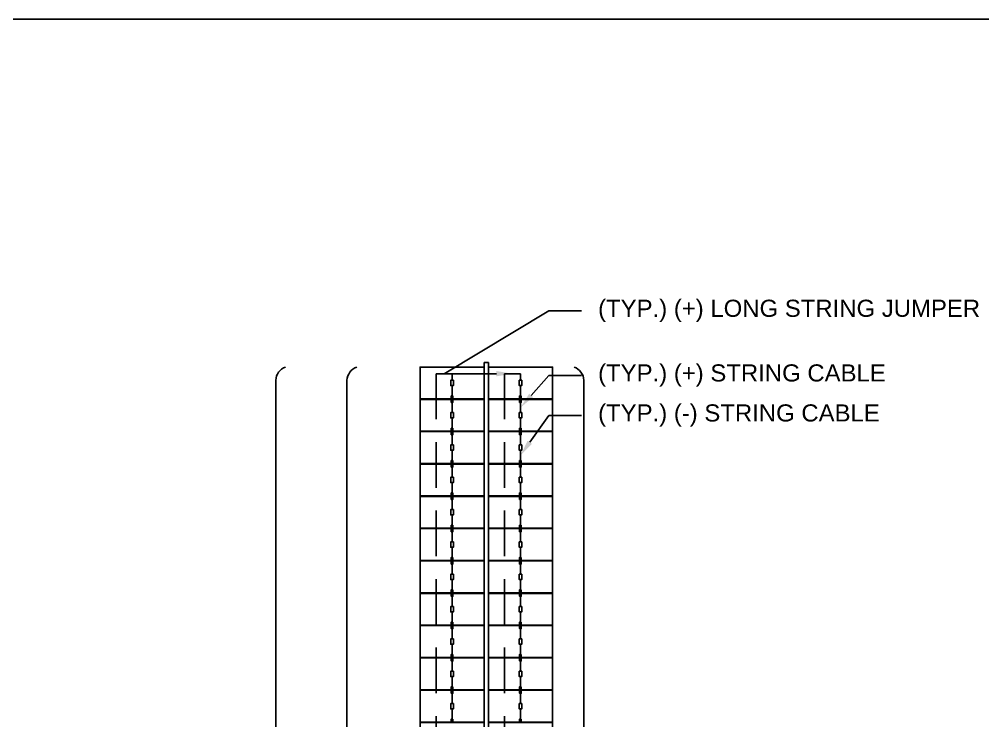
# Model space of a CAD drawing. Header units: inches. Extents: x -4 to 3761, y -12 to 63679.
# Drawn here: x 5.5 to 10.78, y 16.66 to 20.5 of the extents above; entities that cross this region are included whole.
import ezdxf
from ezdxf import colors
from ezdxf.entities.mleader import LeaderData, LeaderLine
from ezdxf.math import Vec2, Vec3

# ---------------------------------------------------------------- set-up
doc = ezdxf.new("R2010")
doc.units = ezdxf.units.IN
doc.header["$MEASUREMENT"] = 0
doc.linetypes.add('HIDDEN', pattern=[0.375, 0.25, -0.125])
for name, color, linetype in [('E-HARN-COMP', 8, 'Continuous'), ('E-TRNK-CABL-NEG', 170, 'HIDDEN'), ('E-TRUNK-CABLE-POS', 10, 'HIDDEN'), ('G-ANNO-TEXT', 1, 'Continuous'), ('PVcase PV Modules (full frames)', 142, 'Continuous')]:
    doc.layers.add(name, color=color, linetype=linetype)
doc.styles.add('NEI-A', font='arial.ttf')

# ---------------------------------------------------------------- blocks, each defined once
blk = doc.blocks.new('HT72-18X (2x39)')
for points in [[(49978.57, 17293.93), (49978.57, 17143.99), (49979.06, 17143.99), (49979.06, 17293.93), (49978.57, 17293.93)], [(49971.08, 17289.69), (49971.08, 17293.41), (49978.57, 17293.41), (49978.57, 17289.69), (49971.08, 17289.69)], [(49979.06, 17289.69), (49979.06, 17293.41), (49986.56, 17293.41), (49986.56, 17289.69), (49979.06, 17289.69)], [(49971.08, 17285.91), (49971.08, 17289.63), (49978.57, 17289.63), (49978.57, 17285.91), (49971.08, 17285.91)], [(49979.06, 17285.91), (49979.06, 17289.63), (49986.56, 17289.63), (49986.56, 17285.91), (49979.06, 17285.91)], [(49971.08, 17282.14), (49971.08, 17285.86), (49978.57, 17285.86), (49978.57, 17282.14), (49971.08, 17282.14)], [(49979.06, 17282.14), (49979.06, 17285.86), (49986.56, 17285.86), (49986.56, 17282.14), (49979.06, 17282.14)], [(49971.08, 17278.36), (49971.08, 17282.08), (49978.57, 17282.08), (49978.57, 17278.36), (49971.08, 17278.36)], [(49979.06, 17278.36), (49979.06, 17282.08), (49986.56, 17282.08), (49986.56, 17278.36), (49979.06, 17278.36)], [(49971.08, 17274.59), (49971.08, 17278.3), (49978.57, 17278.3), (49978.57, 17274.59), (49971.08, 17274.59)], [(49979.06, 17274.59), (49979.06, 17278.3), (49986.56, 17278.3), (49986.56, 17274.59), (49979.06, 17274.59)], [(49971.08, 17270.81), (49971.08, 17274.53), (49978.57, 17274.53), (49978.57, 17270.81), (49971.08, 17270.81)], [(49979.06, 17270.81), (49979.06, 17274.53), (49986.56, 17274.53), (49986.56, 17270.81), (49979.06, 17270.81)], [(49971.08, 17267.03), (49971.08, 17270.75), (49978.57, 17270.75), (49978.57, 17267.03), (49971.08, 17267.03)], [(49979.06, 17267.03), (49979.06, 17270.75), (49986.56, 17270.75), (49986.56, 17267.03), (49979.06, 17267.03)], [(49971.08, 17263.26), (49971.08, 17266.97), (49978.57, 17266.97), (49978.57, 17263.26), (49971.08, 17263.26)], [(49979.06, 17263.26), (49979.06, 17266.97), (49986.56, 17266.97), (49986.56, 17263.26), (49979.06, 17263.26)], [(49971.08, 17259.48), (49971.08, 17263.2), (49978.57, 17263.2), (49978.57, 17259.48), (49971.08, 17259.48)], [(49979.06, 17259.48), (49979.06, 17263.2), (49986.56, 17263.2), (49986.56, 17259.48), (49979.06, 17259.48)], [(49971.08, 17255.7), (49971.08, 17259.42), (49978.57, 17259.42), (49978.57, 17255.7), (49971.08, 17255.7)], [(49979.06, 17255.7), (49979.06, 17259.42), (49986.56, 17259.42), (49986.56, 17255.7), (49979.06, 17255.7)], [(49971.08, 17251.93), (49971.08, 17255.65), (49978.57, 17255.65), (49978.57, 17251.93), (49971.08, 17251.93)], [(49979.06, 17251.93), (49979.06, 17255.65), (49986.56, 17255.65), (49986.56, 17251.93), (49979.06, 17251.93)], [(49971.08, 17248.15), (49971.08, 17251.87), (49978.57, 17251.87), (49978.57, 17248.15), (49971.08, 17248.15)], [(49979.06, 17248.15), (49979.06, 17251.87), (49986.56, 17251.87), (49986.56, 17248.15), (49979.06, 17248.15)], [(49971.08, 17244.38), (49971.08, 17248.09), (49978.57, 17248.09), (49978.57, 17244.38), (49971.08, 17244.38)], [(49979.06, 17244.38), (49979.06, 17248.09), (49986.56, 17248.09), (49986.56, 17244.38), (49979.06, 17244.38)], [(49971.08, 17240.6), (49971.08, 17244.32), (49978.57, 17244.32), (49978.57, 17240.6), (49971.08, 17240.6)], [(49979.06, 17240.6), (49979.06, 17244.32), (49986.56, 17244.32), (49986.56, 17240.6), (49979.06, 17240.6)], [(49971.08, 17236.82), (49971.08, 17240.54), (49978.57, 17240.54), (49978.57, 17236.82), (49971.08, 17236.82)], [(49979.06, 17236.82), (49979.06, 17240.54), (49986.56, 17240.54), (49986.56, 17236.82), (49979.06, 17236.82)], [(49971.08, 17233.05), (49971.08, 17236.76), (49978.57, 17236.76), (49978.57, 17233.05), (49971.08, 17233.05)], [(49979.06, 17233.05), (49979.06, 17236.76), (49986.56, 17236.76), (49986.56, 17233.05), (49979.06, 17233.05)], [(49971.08, 17229.27), (49971.08, 17232.99), (49978.57, 17232.99), (49978.57, 17229.27), (49971.08, 17229.27)], [(49979.06, 17229.27), (49979.06, 17232.99), (49986.56, 17232.99), (49986.56, 17229.27), (49979.06, 17229.27)], [(49971.08, 17225.49), (49971.08, 17229.21), (49978.57, 17229.21), (49978.57, 17225.49), (49971.08, 17225.49)], [(49979.06, 17225.49), (49979.06, 17229.21), (49986.56, 17229.21), (49986.56, 17225.49), (49979.06, 17225.49)], [(49971.08, 17221.72), (49971.08, 17225.44), (49978.57, 17225.44), (49978.57, 17221.72), (49971.08, 17221.72)], [(49979.06, 17221.72), (49979.06, 17225.44), (49986.56, 17225.44), (49986.56, 17221.72), (49979.06, 17221.72)], [(49971.08, 17216.26), (49971.08, 17219.98), (49978.57, 17219.98), (49978.57, 17216.26), (49971.08, 17216.26)], [(49979.06, 17216.26), (49979.06, 17219.98), (49986.56, 17219.98), (49986.56, 17216.26), (49979.06, 17216.26)], [(49971.08, 17212.49), (49971.08, 17216.2), (49978.57, 17216.2), (49978.57, 17212.49), (49971.08, 17212.49)], [(49979.06, 17212.49), (49979.06, 17216.2), (49986.56, 17216.2), (49986.56, 17212.49), (49979.06, 17212.49)], [(49971.08, 17208.71), (49971.08, 17212.43), (49978.57, 17212.43), (49978.57, 17208.71), (49971.08, 17208.71)], [(49979.06, 17208.71), (49979.06, 17212.43), (49986.56, 17212.43), (49986.56, 17208.71), (49979.06, 17208.71)], [(49971.08, 17204.93), (49971.08, 17208.65), (49978.57, 17208.65), (49978.57, 17204.93), (49971.08, 17204.93)], [(49979.06, 17204.93), (49979.06, 17208.65), (49986.56, 17208.65), (49986.56, 17204.93), (49979.06, 17204.93)], [(49971.08, 17201.16), (49971.08, 17204.87), (49978.57, 17204.87), (49978.57, 17201.16), (49971.08, 17201.16)], [(49979.06, 17201.16), (49979.06, 17204.87), (49986.56, 17204.87), (49986.56, 17201.16), (49979.06, 17201.16)], [(49971.08, 17197.38), (49971.08, 17201.1), (49978.57, 17201.1), (49978.57, 17197.38), (49971.08, 17197.38)], [(49979.06, 17197.38), (49979.06, 17201.1), (49986.56, 17201.1), (49986.56, 17197.38), (49979.06, 17197.38)], [(49971.08, 17193.6), (49971.08, 17197.32), (49978.57, 17197.32), (49978.57, 17193.6), (49971.08, 17193.6)], [(49979.06, 17193.6), (49979.06, 17197.32), (49986.56, 17197.32), (49986.56, 17193.6), (49979.06, 17193.6)], [(49971.08, 17189.83), (49971.08, 17193.55), (49978.57, 17193.55), (49978.57, 17189.83), (49971.08, 17189.83)], [(49979.06, 17189.83), (49979.06, 17193.55), (49986.56, 17193.55), (49986.56, 17189.83), (49979.06, 17189.83)], [(49971.08, 17186.05), (49971.08, 17189.77), (49978.57, 17189.77), (49978.57, 17186.05), (49971.08, 17186.05)], [(49979.06, 17186.05), (49979.06, 17189.77), (49986.56, 17189.77), (49986.56, 17186.05), (49979.06, 17186.05)], [(49971.08, 17182.28), (49971.08, 17185.99), (49978.57, 17185.99), (49978.57, 17182.28), (49971.08, 17182.28)], [(49979.06, 17182.28), (49979.06, 17185.99), (49986.56, 17185.99), (49986.56, 17182.28), (49979.06, 17182.28)], [(49971.08, 17178.5), (49971.08, 17182.22), (49978.57, 17182.22), (49978.57, 17178.5), (49971.08, 17178.5)], [(49979.06, 17178.5), (49979.06, 17182.22), (49986.56, 17182.22), (49986.56, 17178.5), (49979.06, 17178.5)], [(49971.08, 17174.72), (49971.08, 17178.44), (49978.57, 17178.44), (49978.57, 17174.72), (49971.08, 17174.72)], [(49979.06, 17174.72), (49979.06, 17178.44), (49986.56, 17178.44), (49986.56, 17174.72), (49979.06, 17174.72)], [(49971.08, 17170.95), (49971.08, 17174.66), (49978.57, 17174.66), (49978.57, 17170.95), (49971.08, 17170.95)], [(49979.06, 17170.95), (49979.06, 17174.66), (49986.56, 17174.66), (49986.56, 17170.95), (49979.06, 17170.95)], [(49971.08, 17167.17), (49971.08, 17170.89), (49978.57, 17170.89), (49978.57, 17167.17), (49971.08, 17167.17)], [(49979.06, 17167.17), (49979.06, 17170.89), (49986.56, 17170.89), (49986.56, 17167.17), (49979.06, 17167.17)], [(49971.08, 17163.39), (49971.08, 17167.11), (49978.57, 17167.11), (49978.57, 17163.39), (49971.08, 17163.39)], [(49979.06, 17163.39), (49979.06, 17167.11), (49986.56, 17167.11), (49986.56, 17163.39), (49979.06, 17163.39)], [(49971.08, 17159.62), (49971.08, 17163.34), (49978.57, 17163.34), (49978.57, 17159.62), (49971.08, 17159.62)], [(49979.06, 17159.62), (49979.06, 17163.34), (49986.56, 17163.34), (49986.56, 17159.62), (49979.06, 17159.62)], [(49971.08, 17155.84), (49971.08, 17159.56), (49978.57, 17159.56), (49978.57, 17155.84), (49971.08, 17155.84)], [(49979.06, 17155.84), (49979.06, 17159.56), (49986.56, 17159.56), (49986.56, 17155.84), (49979.06, 17155.84)], [(49971.08, 17152.07), (49971.08, 17155.78), (49978.57, 17155.78), (49978.57, 17152.07), (49971.08, 17152.07)], [(49979.06, 17152.07), (49979.06, 17155.78), (49986.56, 17155.78), (49986.56, 17152.07), (49979.06, 17152.07)], [(49971.08, 17148.29), (49971.08, 17152.01), (49978.57, 17152.01), (49978.57, 17148.29), (49971.08, 17148.29)], [(49979.06, 17148.29), (49979.06, 17152.01), (49986.56, 17152.01), (49986.56, 17148.29), (49979.06, 17148.29)], [(49971.08, 17144.51), (49971.08, 17148.23), (49978.57, 17148.23), (49978.57, 17144.51), (49971.08, 17144.51)], [(49979.06, 17144.51), (49979.06, 17148.23), (49986.56, 17148.23), (49986.56, 17144.51), (49979.06, 17144.51)]]:
    blk.add_lwpolyline(points)

msp = doc.modelspace()

# ---------------------------------------------------------------- linework, layer by layer
at = {"layer": 'Defpoints', "color": 5}
msp.add_lwpolyline([(0, 20.5), (31, 20.5), (31, 0), (0, 0)], close=True, dxfattribs=at)
at = {"layer": 'E-HARN-COMP'}
for points in [[(7.8768, 18.5229), (7.8626, 18.5229), (7.8626, 18.4938), (7.8768, 18.4938)], [(8.2512, 18.5229), (8.2371, 18.5229), (8.2371, 18.4938), (8.2512, 18.4938)], [(7.8742, 18.4377), (7.8652, 18.4377), (7.8652, 18.4198), (7.8742, 18.4198)], [(7.8742, 18.4198), (7.8652, 18.4198), (7.8652, 18.402), (7.8742, 18.402)], [(8.2487, 18.4377), (8.2396, 18.4377), (8.2396, 18.4198), (8.2487, 18.4198)], [(8.2487, 18.4198), (8.2396, 18.4198), (8.2396, 18.402), (8.2487, 18.402)], [(7.8768, 18.3459), (7.8626, 18.3459), (7.8626, 18.3168), (7.8768, 18.3168)], [(8.2512, 18.3459), (8.2371, 18.3459), (8.2371, 18.3168), (8.2512, 18.3168)], [(7.8742, 18.2606), (7.8652, 18.2606), (7.8652, 18.2428), (7.8742, 18.2428)], [(8.2487, 18.2606), (8.2396, 18.2606), (8.2396, 18.2428), (8.2487, 18.2428)], [(7.8742, 18.2428), (7.8652, 18.2428), (7.8652, 18.225), (7.8742, 18.225)], [(8.2487, 18.2428), (8.2396, 18.2428), (8.2396, 18.225), (8.2487, 18.225)], [(7.8768, 18.1689), (7.8626, 18.1689), (7.8626, 18.1398), (7.8768, 18.1398)], [(8.2512, 18.1689), (8.2371, 18.1689), (8.2371, 18.1398), (8.2512, 18.1398)], [(7.8742, 18.0836), (7.8652, 18.0836), (7.8652, 18.0658), (7.8742, 18.0658)], [(7.8742, 18.0658), (7.8652, 18.0658), (7.8652, 18.048), (7.8742, 18.048)], [(8.2487, 18.0836), (8.2396, 18.0836), (8.2396, 18.0658), (8.2487, 18.0658)], [(8.2487, 18.0658), (8.2396, 18.0658), (8.2396, 18.048), (8.2487, 18.048)], [(7.8768, 17.9919), (7.8626, 17.9919), (7.8626, 17.9627), (7.8768, 17.9627)], [(8.2512, 17.9919), (8.2371, 17.9919), (8.2371, 17.9627), (8.2512, 17.9627)], [(7.8742, 17.9066), (7.8652, 17.9066), (7.8652, 17.8888), (7.8742, 17.8888)], [(7.8742, 17.8888), (7.8652, 17.8888), (7.8652, 17.871), (7.8742, 17.871)], [(8.2487, 17.9066), (8.2396, 17.9066), (8.2396, 17.8888), (8.2487, 17.8888)], [(8.2487, 17.8888), (8.2396, 17.8888), (8.2396, 17.871), (8.2487, 17.871)], [(7.8768, 17.8149), (7.8626, 17.8149), (7.8626, 17.7857), (7.8768, 17.7857)], [(8.2512, 17.8149), (8.2371, 17.8149), (8.2371, 17.7857), (8.2512, 17.7857)], [(7.8742, 17.7296), (7.8652, 17.7296), (7.8652, 17.7118), (7.8742, 17.7118)], [(8.2487, 17.7296), (8.2396, 17.7296), (8.2396, 17.7118), (8.2487, 17.7118)], [(7.8742, 17.7118), (7.8652, 17.7118), (7.8652, 17.694), (7.8742, 17.694)], [(8.2487, 17.7118), (8.2396, 17.7118), (8.2396, 17.694), (8.2487, 17.694)], [(7.8768, 17.6378), (7.8626, 17.6378), (7.8626, 17.6087), (7.8768, 17.6087)], [(8.2512, 17.6378), (8.2371, 17.6378), (8.2371, 17.6087), (8.2512, 17.6087)], [(7.8742, 17.5526), (7.8652, 17.5526), (7.8652, 17.5348), (7.8742, 17.5348)], [(7.8742, 17.5348), (7.8652, 17.5348), (7.8652, 17.5169), (7.8742, 17.5169)], [(8.2487, 17.5526), (8.2396, 17.5526), (8.2396, 17.5348), (8.2487, 17.5348)], [(8.2487, 17.5348), (8.2396, 17.5348), (8.2396, 17.5169), (8.2487, 17.5169)], [(7.8768, 17.4608), (7.8626, 17.4608), (7.8626, 17.4317), (7.8768, 17.4317)], [(8.2512, 17.4608), (8.2371, 17.4608), (8.2371, 17.4317), (8.2512, 17.4317)], [(7.8742, 17.3756), (7.8652, 17.3756), (7.8652, 17.3578), (7.8742, 17.3578)], [(7.8742, 17.3578), (7.8652, 17.3578), (7.8652, 17.3399), (7.8742, 17.3399)], [(8.2487, 17.3756), (8.2396, 17.3756), (8.2396, 17.3578), (8.2487, 17.3578)], [(8.2487, 17.3578), (8.2396, 17.3578), (8.2396, 17.3399), (8.2487, 17.3399)], [(7.8768, 17.2838), (7.8626, 17.2838), (7.8626, 17.2547), (7.8768, 17.2547)], [(8.2512, 17.2838), (8.2371, 17.2838), (8.2371, 17.2547), (8.2512, 17.2547)], [(7.8742, 17.1986), (7.8652, 17.1986), (7.8652, 17.1808), (7.8742, 17.1808)], [(8.2487, 17.1986), (8.2396, 17.1986), (8.2396, 17.1808), (8.2487, 17.1808)], [(7.8742, 17.1808), (7.8652, 17.1808), (7.8652, 17.1629), (7.8742, 17.1629)], [(8.2487, 17.1808), (8.2396, 17.1808), (8.2396, 17.1629), (8.2487, 17.1629)], [(7.8768, 17.1068), (7.8626, 17.1068), (7.8626, 17.0777), (7.8768, 17.0777)], [(8.2512, 17.1068), (8.2371, 17.1068), (8.2371, 17.0777), (8.2512, 17.0777)], [(7.8742, 17.0216), (7.8652, 17.0216), (7.8652, 17.0037), (7.8742, 17.0037)], [(7.8742, 17.0037), (7.8652, 17.0037), (7.8652, 16.9859), (7.8742, 16.9859)], [(8.2487, 17.0216), (8.2396, 17.0216), (8.2396, 17.0037), (8.2487, 17.0037)], [(8.2487, 17.0037), (8.2396, 17.0037), (8.2396, 16.9859), (8.2487, 16.9859)], [(7.8768, 16.9298), (7.8626, 16.9298), (7.8626, 16.9007), (7.8768, 16.9007)], [(8.2512, 16.9298), (8.2371, 16.9298), (8.2371, 16.9007), (8.2512, 16.9007)], [(7.8742, 16.8446), (7.8652, 16.8446), (7.8652, 16.8267), (7.8742, 16.8267)], [(8.2487, 16.8446), (8.2396, 16.8446), (8.2396, 16.8267), (8.2487, 16.8267)], [(7.8742, 16.8267), (7.8652, 16.8267), (7.8652, 16.8089), (7.8742, 16.8089)], [(8.2487, 16.8267), (8.2396, 16.8267), (8.2396, 16.8089), (8.2487, 16.8089)], [(7.8768, 16.7528), (7.8626, 16.7528), (7.8626, 16.7237), (7.8768, 16.7237)], [(8.2512, 16.7528), (8.2371, 16.7528), (8.2371, 16.7237), (8.2512, 16.7237)], [(7.8742, 16.6675), (7.8652, 16.6675), (7.8652, 16.6497), (7.8742, 16.6497)], [(8.2487, 16.6675), (8.2396, 16.6675), (8.2396, 16.6497), (8.2487, 16.6497)]]:
    msp.add_lwpolyline(points, close=True, dxfattribs=at)
at = {"layer": 'E-TRNK-CABL-NEG'}
for points in [[(7.8697, 18.4377), (7.8697, 18.4938)], [(8.2442, 18.4377), (8.2442, 18.4938)], [(7.8697, 18.2606), (7.8697, 18.3168)], [(8.2442, 18.2606), (8.2442, 18.3168)], [(7.8697, 18.0836), (7.8697, 18.1398)], [(8.2442, 18.0836), (8.2442, 18.1398)], [(7.8697, 17.9066), (7.8697, 17.9627)], [(8.2442, 17.9066), (8.2442, 17.9627)], [(7.8697, 17.7296), (7.8697, 17.7857)], [(8.2442, 17.7296), (8.2442, 17.7857)], [(7.8697, 17.5526), (7.8697, 17.6087)], [(8.2442, 17.5526), (8.2442, 17.6087)], [(7.8697, 17.3756), (7.8697, 17.4317)], [(8.2442, 17.3756), (8.2442, 17.4317)], [(7.8697, 17.1986), (7.8697, 17.2547)], [(8.2442, 17.1986), (8.2442, 17.2547)], [(7.8697, 17.0216), (7.8697, 17.0777)], [(8.2442, 17.0216), (8.2442, 17.0777)], [(7.8697, 16.8446), (7.8697, 16.9007)], [(8.2442, 16.8446), (8.2442, 16.9007)], [(7.8697, 16.6675), (7.8697, 16.7237)], [(8.2442, 16.6675), (8.2442, 16.7237)]]:
    msp.add_lwpolyline(points, dxfattribs=at)
at = {"layer": 'E-TRUNK-CABLE-POS'}
for points in [[(8.2442, 18.5229), (8.2442, 18.5592), (8.1563, 18.5592), (8.1563, 13.9418), (7.694, 13.9418)], [(7.8697, 18.5229), (7.8697, 18.5592), (7.7818, 18.5592), (7.7818, 13.9674), (7.694, 13.9674)], [(7.8697, 18.3459), (7.8697, 18.402)], [(8.2442, 18.3459), (8.2442, 18.402)], [(7.8697, 18.1689), (7.8697, 18.225)], [(8.2442, 18.1689), (8.2442, 18.225)], [(7.8697, 17.9919), (7.8697, 18.048)], [(8.2442, 17.9919), (8.2442, 18.048)], [(7.8697, 17.8149), (7.8697, 17.871)], [(8.2442, 17.8149), (8.2442, 17.871)], [(7.8697, 17.6378), (7.8697, 17.694)], [(8.2442, 17.6378), (8.2442, 17.694)], [(7.8697, 17.4608), (7.8697, 17.5169)], [(8.2442, 17.4608), (8.2442, 17.5169)], [(7.8697, 17.2838), (7.8697, 17.3399)], [(8.2442, 17.2838), (8.2442, 17.3399)], [(7.8697, 17.1068), (7.8697, 17.1629)], [(8.2442, 17.1068), (8.2442, 17.1629)], [(7.8697, 16.9298), (7.8697, 16.9859)], [(8.2442, 16.9298), (8.2442, 16.9859)], [(7.8697, 16.7528), (7.8697, 16.8089)], [(8.2442, 16.7528), (8.2442, 16.8089)]]:
    msp.add_lwpolyline(points, dxfattribs=at)
at = {"layer": 'G-ANNO-TEXT', "flags": 128}
for points in [[(6.9573, 11.5692, -0.298343), (6.904, 11.6415), (6.904, 15.01, 0.298343), (6.8507, 15.0823, 0.298343), (6.904, 15.1546), (6.904, 18.5232, -0.298343), (6.9573, 18.5955)], [(7.3474, 13.9172, -0.298343), (7.2941, 13.9895), (7.2941, 16.184, 0.298343), (7.2408, 16.2563, 0.298343), (7.2941, 16.3286), (7.2941, 18.5232, -0.298343), (7.3474, 18.5955)], [(8.5379, 13.9172, 0.298343), (8.5913, 13.9895), (8.5913, 16.184, -0.298343), (8.6446, 16.2563, -0.298343), (8.5913, 16.3286), (8.5913, 18.5232, 0.298343), (8.5379, 18.5955)]]:
    msp.add_lwpolyline(points, format="xyb", dxfattribs=at)

# ---------------------------------------------------------------- block references
at = {"layer": 'PVcase PV Modules (full frames)', "color": 144, "true_color": 0x007ca5, "xscale": 0.046875, "yscale": 0.046875, "zscale": 0.046875}
msp.add_blockref('HT72-18X (2x39)', (-2334.7002, -792.033), dxfattribs=at)

# ---------------------------------------------------------------- next in the draw order: leaders
at = {"layer": 'G-ANNO-TEXT'}
ml = msp.add_multileader_mtext('Standard', dxfattribs=at)
ml.set_content('(TYP.) (+) STRING CABLE', color=256, style='NEI-A')
ml.set_leader_properties()
ml.build(insert=Vec2(0, 0))
ml.multileader.update_dxf_attribs({"dogleg_length": 0.36, "arrow_head_size": 0.0879})
ctx = ml.context
ctx.base_point, ctx.char_height, ctx.arrow_head_size, ctx.landing_gap_size, ctx.plane_origin = Vec3(8.5791, 18.5496, -0.0895), 0.09375, 0.0879, 0.09, Vec3(33.4951, -4.8894, -0.0895)
notes = []
notes.append((ctx, [(0, (1, 1, 0), (8.399, 18.5496, -0.0895), (1, 0), 0.1801, [(1, [(8.2442, 18.3739, -0.0895)], 0, [])])]))
ctx.mtext.insert, ctx.mtext.width, ctx.mtext.flow_direction = Vec3(8.6691, 18.6102, -0.0895), 1.569363, 5
ctx.mtext.has_bg_fill, ctx.mtext.bg_color, ctx.mtext.bg_scale_factor, ctx.mtext.bg_transparency, ctx.mtext.use_window_bg_color = 1, -1073741824, 1.5, 0, 1
for ctx, leaders in notes:
    for number, flags, end, landing, length, lines in leaders:
        leader = LeaderData()
        leader.index, (leader.has_last_leader_line, leader.has_dogleg_vector, leader.attachment_direction) = number, flags
        leader.last_leader_point, leader.dogleg_vector, leader.dogleg_length = Vec3(end), Vec3(landing), length
        for number, points, colour, breaks in lines:
            line = LeaderLine()
            line.index, line.vertices, line.color, line.breaks = number, Vec3.list(points), colors.encode_raw_color(colour), breaks
            leader.lines.append(line)
        ctx.leaders.append(leader)

# ---------------------------------------------------------------- next in the draw order: leaders
ml = msp.add_multileader_mtext('Standard', dxfattribs=at)
ml.set_content('(TYP.) (+) LONG STRING JUMPER', color=256, style='NEI-A')
ml.set_leader_properties()
ml.build(insert=Vec2(0, 0))
ml.multileader.update_dxf_attribs({"dogleg_length": 0.36, "arrow_head_size": 0.0879})
ctx = ml.context
ctx.base_point, ctx.char_height, ctx.arrow_head_size, ctx.landing_gap_size, ctx.plane_origin = Vec3(8.5791, 18.9035, -0.0895), 0.09375, 0.0879, 0.09, Vec3(33.4951, -4.3662, -0.0895)
notes = []
notes.append((ctx, [(0, (1, 1, 0), (8.399, 18.9035, -0.0895), (1, 0), 0.1801, [(0, [(8.2002, 18.5592, -0.0895), (7.8258, 18.5592, -0.0895)], 0, [])])]))
ctx.mtext.insert, ctx.mtext.width, ctx.mtext.flow_direction = Vec3(8.6691, 18.9642, -0.0895), 2.091256, 5
ctx.mtext.has_bg_fill, ctx.mtext.bg_color, ctx.mtext.bg_scale_factor, ctx.mtext.bg_transparency, ctx.mtext.use_window_bg_color = 1, -1073741824, 1.5, 0, 1
ml = msp.add_multileader_mtext('Standard', dxfattribs=at)
ml.set_content('(TYP.) (-) STRING CABLE', color=256, style='NEI-A')
ml.set_leader_properties()
ml.build(insert=Vec2(0, 0))
ml.multileader.update_dxf_attribs({"dogleg_length": 0.36, "arrow_head_size": 0.0879})
ctx = ml.context
ctx.base_point, ctx.char_height, ctx.arrow_head_size, ctx.landing_gap_size, ctx.plane_origin = Vec3(8.5791, 18.3305, -0.0895), 0.09375, 0.0879, 0.09, Vec3(33.4951, -5.1085, -0.0895)
notes.append((ctx, [(0, (1, 1, 0), (8.399, 18.3305, -0.0895), (1, 0), 0.1801, [(1, [(8.2442, 18.1117, -0.0895)], 0, [])])]))
ctx.mtext.insert, ctx.mtext.width, ctx.mtext.flow_direction = Vec3(8.6691, 18.3911, -0.0895), 1.569363, 5
ctx.mtext.has_bg_fill, ctx.mtext.bg_color, ctx.mtext.bg_scale_factor, ctx.mtext.bg_transparency, ctx.mtext.use_window_bg_color = 1, -1073741824, 1.5, 0, 1
for ctx, leaders in notes:
    for number, flags, end, landing, length, lines in leaders:
        leader = LeaderData()
        leader.index, (leader.has_last_leader_line, leader.has_dogleg_vector, leader.attachment_direction) = number, flags
        leader.last_leader_point, leader.dogleg_vector, leader.dogleg_length = Vec3(end), Vec3(landing), length
        for number, points, colour, breaks in lines:
            line = LeaderLine()
            line.index, line.vertices, line.color, line.breaks = number, Vec3.list(points), colors.encode_raw_color(colour), breaks
            leader.lines.append(line)
        ctx.leaders.append(leader)

doc.saveas('drawing.dxf')
